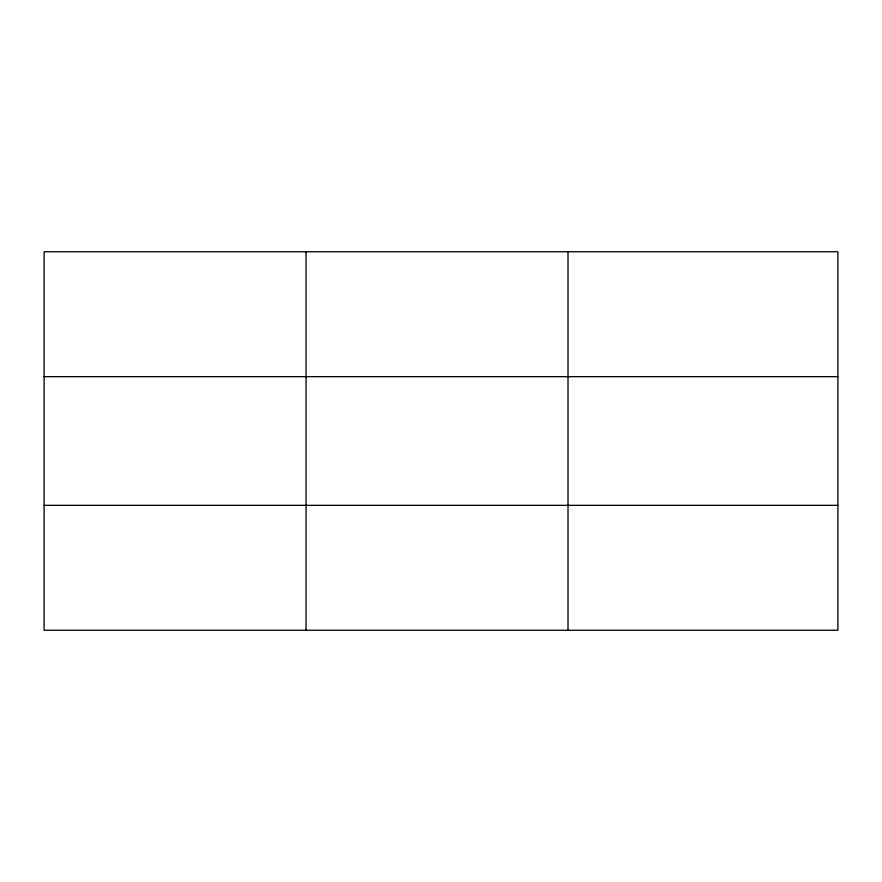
<?xml version="1.0" encoding="UTF-8"?>
<svg xmlns="http://www.w3.org/2000/svg" width="882" height="882" viewBox="0 0 882 882"><rect width="100%" height="100%" fill="white"/><g stroke="black" fill="none" stroke-linecap="round" stroke-linejoin="round"><path stroke-width="1.32" d="M306.054 251.745L306.054 630.255M568.008 251.745L568.008 630.255M837.9 505.342L837.9 630.255L44.1 630.255L44.1 251.745L837.9 251.745L837.9 505.342L44.1 505.342M44.1 376.658L837.9 376.658"/></g></svg>
